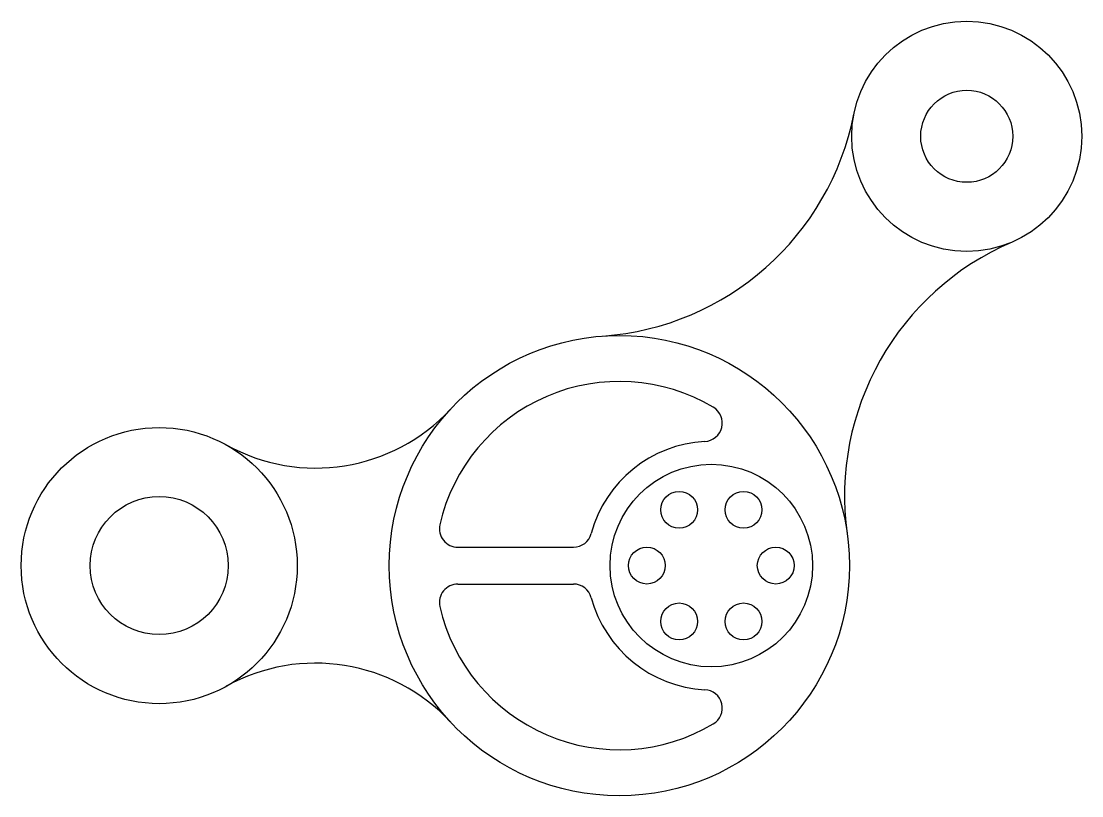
# Model space of a CAD drawing. Header units: millimetres. Extents: x 2216 to 2447, y 1591 to 1759.
import ezdxf

# ---------------------------------------------------------------- set-up
doc = ezdxf.new("R2010")
doc.units = ezdxf.units.MM

msp = doc.modelspace()

# ---------------------------------------------------------------- linework, layer by layer
for p, q in [((2311.31, 1645), (2336.46, 1645)), ((2311.31, 1637), (2336.46, 1637))]:
    msp.add_line(p, q)
for centre, radius in [((2421.93, 1734.26), 25), ((2421.93, 1734.26), 10), ((2346.41, 1641), 50), ((2246.41, 1641), 30), ((2366.41, 1641), 22), ((2246.41, 1641), 15), ((2359.41, 1653.12), 4), ((2373.41, 1653.12), 4), ((2352.41, 1641), 4), ((2380.41, 1641), 4), ((2359.41, 1628.88), 4), ((2373.41, 1628.88), 4)]:
    msp.add_circle(centre, radius)
for centre, radius, start, end in [((2338.54, 1750.72), 60, 274.1041, 348.834), ((2455.37, 1656.11), 60, 113.166, 187.8959), ((2346.41, 1641), 40, 59.3084, 167.1604), ((2280.41, 1702.19), 40, 240.9407, 317.1666), ((2364.79, 1671.96), 4, 273.0048, 59.3084), ((2366.41, 1641), 27, 93.0048, 165.0448), ((2366.41, 1641), 27, 93.0048, 165.0448), ((2311.31, 1649), 4, 167.1604, 270), ((2336.46, 1649), 4, 270, 345.0448), ((2311.31, 1633), 4, 90, 192.8396), ((2336.46, 1633), 4, 14.9552, 90), ((2346.41, 1641), 40, 192.8396, 300.6916), ((2366.41, 1641), 27, 194.9552, 266.9952), ((2280.41, 1579.81), 40, 42.8334, 119.0593), ((2364.79, 1610.04), 4, 300.6916, 86.9952)]:
    msp.add_arc(centre, radius, start, end)

doc.saveas('drawing.dxf')
